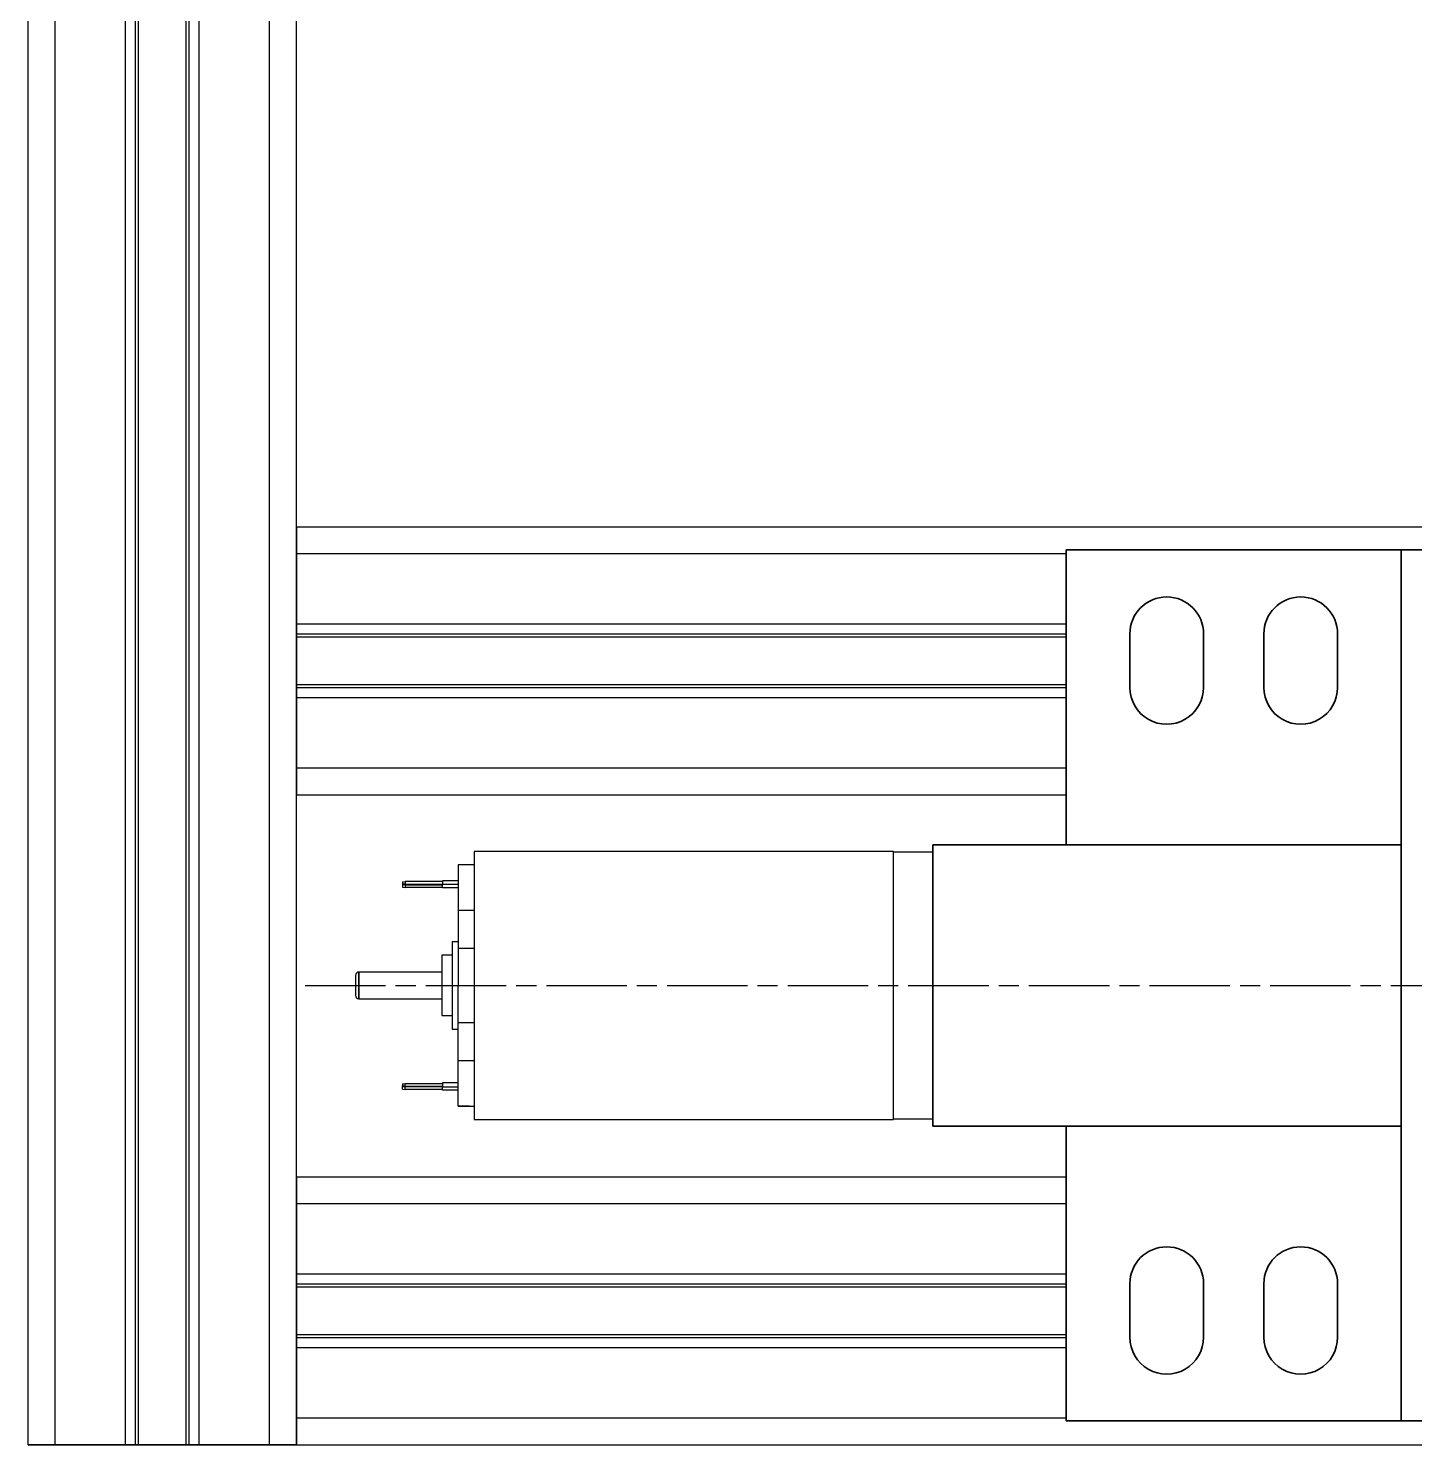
# Model space of a CAD drawing. Header units: millimetres. Extents: x -29 to 3384, y -388 to 1226.
# Drawn here: x 227.8 to 434.7, y 803.3 to 1014.7 of the extents above; entities that cross this region are included whole.
import ezdxf

# ---------------------------------------------------------------- set-up
doc = ezdxf.new("R2010")
doc.units = ezdxf.units.MM
doc.linetypes.add('AM_ISO08W050', pattern=[18, 12, -1.5, 3, -1.5])
doc.linetypes.add('phl_thick', pattern=[0])
doc.layers.add('AM_7', color=4, linetype='AM_ISO08W050', lineweight=25)
doc.layers.add('Kontury', color=7, linetype='Continuous', lineweight=35)
for name, color, linetype in [('HIDDEN', 7, 'Continuous'), ('projection', 7, 'Continuous'), ('THICK', 7, 'Continuous')]:
    doc.layers.add(name, color=color, linetype=linetype)

msp = doc.modelspace()

# ---------------------------------------------------------------- linework, layer by layer
at = {"layer": 'AM_7'}
msp.add_line((269.14712, 871.8606), (747.31443, 871.82154), dxfattribs=at)
at = {"layer": 'HIDDEN'}
for p, q in [((284.05829, 886.90256), (283.65829, 886.84344)), ((284.05829, 887.39707), (284.05829, 886.90256)), ((284.05829, 886.90256), (289.65829, 886.90256)), ((289.65829, 887.39707), (289.65829, 886.9832)), ((294.35829, 883.04739), (291.95829, 883.04739)), ((294.35829, 883.04739), (294.35829, 880.24739)), ((294.35829, 880.24739), (294.35829, 877.44739)), ((291.95829, 877.44739), (294.35829, 877.44739)), ((277.15829, 871.86039), (277.15829, 873.86039)), ((277.15829, 869.86039), (277.15829, 871.86039)), ((294.35829, 866.27339), (291.95829, 866.27339)), ((294.35829, 866.27339), (294.35829, 863.47339)), ((294.35829, 863.47339), (294.35829, 860.67339)), ((291.95829, 860.67339), (294.35829, 860.67339)), ((284.05829, 856.73758), (283.65829, 856.67845)), ((284.05829, 856.73758), (284.05829, 857.23208)), ((289.65829, 856.73758), (284.05829, 856.73758)), ((289.65829, 857.23208), (289.65829, 856.81822)), ((291.95829, 853.87272), (293.65829, 853.87272))]:
    msp.add_line(p, q, dxfattribs=at)
at = {"layer": 'Kontury'}
for p, q in [((267.83755, 940.32025), (267.83755, 900.32025)), ((432.70829, 936.86039), (382.70829, 936.86039)), ((382.70829, 936.86039), (382.70829, 892.86039)), ((436.70829, 936.86039), (432.70829, 936.86039)), ((432.70829, 936.86039), (432.70829, 806.86039)), ((392.20829, 916.34397), (392.20829, 924.34397)), ((392.20829, 924.34397), (392.20829, 924.34397)), ((403.20829, 924.34397), (403.20829, 916.34397)), ((403.20829, 924.34397), (403.20829, 924.34397)), ((412.20829, 916.34397), (412.20829, 924.34397)), ((412.20829, 924.34397), (412.20829, 924.34397)), ((423.20829, 924.34397), (423.20829, 916.34397)), ((423.20829, 924.34397), (423.20829, 924.34397)), ((392.20829, 916.34397), (392.20829, 916.34397)), ((403.20829, 916.34397), (403.20829, 916.34397)), ((412.20829, 916.34397), (412.20829, 916.34397)), ((423.20829, 916.34397), (423.20829, 916.34397)), ((432.70829, 892.86039), (362.80829, 892.86039)), ((362.80829, 892.86039), (362.80829, 850.86039)), ((432.70829, 850.86039), (432.70829, 892.86039)), ((362.80829, 850.86039), (432.70829, 850.86039)), ((382.70829, 806.86039), (382.70829, 850.86039)), ((267.83755, 843.32025), (267.83755, 803.32025)), ((392.20829, 819.34397), (392.20829, 827.34397)), ((392.20829, 827.34397), (392.20829, 827.34397)), ((403.20829, 827.34397), (403.20829, 819.34397)), ((403.20829, 827.34397), (403.20829, 827.34397)), ((412.20829, 819.34397), (412.20829, 827.34397)), ((412.20829, 827.34397), (412.20829, 827.34397)), ((423.20829, 827.34397), (423.20829, 819.34397)), ((423.20829, 827.34397), (423.20829, 827.34397)), ((392.20829, 819.34397), (392.20829, 819.34397)), ((403.20829, 819.34397), (403.20829, 819.34397)), ((412.20829, 819.34397), (412.20829, 819.34397)), ((423.20829, 819.34397), (423.20829, 819.34397)), ((432.70829, 806.86039), (382.70829, 806.86039)), ((432.70829, 806.86039), (436.70829, 806.86039)), ((227.83755, 803.32025), (267.83755, 803.32025))]:
    msp.add_line(p, q, dxfattribs=at)
for centre, start, end in [((397.70829, 924.34397), 0.0000198, 180), ((417.70829, 924.34397), 0.0000198, 180), ((397.70829, 916.34397), 180, 0.0000198), ((417.70829, 916.34397), 180, 0.0000198), ((397.70829, 827.34397), 0.0000198, 180), ((417.70829, 827.34397), 0.0000198, 180), ((397.70829, 819.34397), 180, 0.0000198), ((417.70829, 819.34397), 180, 0.0000198)]:
    msp.add_arc(centre, 5.5, start, end, dxfattribs=at)
at = {"layer": 'projection', "color": 7, "linetype": 'phl_thick'}
for p, q in [((227.83755, 803.32025), (227.83755, 1214.60048)), ((231.83755, 803.32025), (231.83755, 1214.60048)), ((242.33755, 803.32025), (242.33755, 1138.61286)), ((243.83755, 803.32025), (243.83755, 1138.61286)), ((244.27994, 803.32025), (244.27994, 1138.61286)), ((251.39516, 803.32025), (251.39516, 1138.61286)), ((251.83755, 803.32025), (251.83755, 1138.61286)), ((253.33755, 803.32025), (253.33755, 1138.61286)), ((263.83755, 803.32025), (263.83755, 1138.61286)), ((267.83755, 803.32025), (267.83755, 1138.61286)), ((267.83755, 940.32025), (623.33755, 940.32025)), ((267.83755, 936.32025), (382.70829, 936.32025)), ((267.83755, 925.82025), (382.70829, 925.82025)), ((267.83755, 924.32025), (382.70829, 924.32025)), ((267.83755, 923.87786), (382.70829, 923.87786)), ((267.83755, 916.76264), (382.70829, 916.76264)), ((267.83755, 916.32025), (382.70829, 916.32025)), ((267.83755, 914.82025), (382.70829, 914.82025)), ((267.83755, 904.32025), (382.70829, 904.32025)), ((267.83755, 900.32025), (382.70829, 900.32025)), ((267.83755, 843.32025), (382.70829, 843.32025)), ((267.83755, 839.32025), (382.70829, 839.32025)), ((267.83755, 828.82025), (382.70829, 828.82025)), ((267.83755, 827.32025), (382.70829, 827.32025)), ((267.83755, 826.87786), (382.70829, 826.87786)), ((267.83755, 819.76264), (382.70829, 819.76264)), ((267.83755, 819.32025), (382.70829, 819.32025)), ((267.83755, 817.82025), (382.70829, 817.82025)), ((267.83755, 807.32025), (382.70829, 807.32025)), ((267.83755, 803.32025), (767.83755, 803.32025))]:
    msp.add_line(p, q, dxfattribs=at)
at = {"layer": 'THICK'}
for p, q in [((294.35829, 891.86039), (294.35829, 871.86039)), ((356.95829, 891.86039), (294.35829, 891.86039)), ((356.95829, 871.86039), (356.95829, 891.86039)), ((362.80829, 891.76039), (356.95829, 891.76039)), ((362.80829, 871.86039), (362.80829, 891.76039)), ((291.95829, 889.86039), (291.95829, 889.84806)), ((294.35829, 889.86039), (291.95829, 889.86039)), ((291.95829, 889.84806), (291.95829, 889.25682)), ((291.95829, 889.25682), (291.95829, 871.86039)), ((283.65829, 887.33794), (284.05829, 887.39707)), ((283.65829, 887.33794), (283.65829, 887.04232)), ((284.05829, 886.9832), (283.65829, 887.04232)), ((283.65829, 887.04232), (283.65829, 886.54782)), ((283.65829, 886.54782), (284.05829, 886.48869)), ((289.65829, 887.39707), (284.05829, 887.39707)), ((284.05829, 886.9832), (289.65829, 886.9832)), ((284.05829, 886.9832), (284.05829, 886.48869)), ((289.65829, 886.48869), (284.05829, 886.48869)), ((291.95828, 887.47097), (289.65829, 887.47097)), ((289.65829, 887.47097), (289.65829, 887.39707)), ((289.65829, 886.9093), (289.65829, 886.9832)), ((291.95828, 886.9093), (289.65829, 886.9093)), ((289.65829, 886.41479), (289.65829, 886.9093)), ((291.95828, 886.41479), (289.65829, 886.41479)), ((291.05829, 878.36039), (291.05829, 871.86039)), ((291.95829, 878.36039), (291.05829, 878.36039)), ((289.55829, 876.36039), (289.55829, 871.86039)), ((291.05829, 876.36039), (289.55829, 876.36039)), ((276.65829, 873.36039), (276.65829, 871.86039)), ((277.15829, 873.86039), (277.15829, 871.86039)), ((289.55829, 873.86039), (277.15829, 873.86039)), ((276.65829, 871.86039), (276.65829, 870.36039)), ((277.15829, 871.86039), (277.15829, 869.86039)), ((289.55829, 871.86039), (289.55829, 867.36039)), ((291.05829, 871.86039), (291.05829, 865.36039)), ((291.95829, 853.86039), (291.95829, 871.86039)), ((294.35829, 871.86039), (294.35829, 851.86039)), ((356.95829, 851.86039), (356.95829, 871.86039)), ((362.80829, 851.96039), (362.80829, 871.86039)), ((277.15829, 869.86039), (289.55829, 869.86039)), ((289.55829, 867.36039), (291.05829, 867.36039)), ((291.05829, 865.36039), (291.95829, 865.36039)), ((283.65829, 857.17296), (284.05829, 857.23208)), ((283.65829, 857.17296), (283.65829, 856.87734)), ((284.05829, 856.81822), (283.65829, 856.87734)), ((283.65829, 856.38283), (283.65829, 856.87734)), ((283.65829, 856.38283), (284.05829, 856.32371)), ((284.05829, 857.23208), (289.65829, 857.23208)), ((284.05829, 856.81822), (289.65829, 856.81822)), ((284.05829, 856.32371), (284.05829, 856.81822)), ((289.65829, 856.32371), (284.05829, 856.32371)), ((291.95828, 857.30599), (289.65829, 857.30599)), ((289.65829, 857.30599), (289.65829, 857.23208)), ((289.65829, 856.81822), (289.65829, 856.74431)), ((289.65829, 856.74431), (291.95828, 856.74431)), ((289.65829, 856.2498), (289.65829, 856.74431)), ((291.95828, 856.2498), (289.65829, 856.2498)), ((291.95829, 853.86039), (294.35829, 853.86039)), ((356.95829, 851.96039), (362.80829, 851.96039)), ((294.35829, 851.86039), (356.95829, 851.86039))]:
    msp.add_line(p, q, dxfattribs=at)
for centre, start, end in [((277.15829, 873.36039), 90.0003625, 180.0003438), ((277.15829, 870.36039), 179.9996562, 269.9996375)]:
    msp.add_arc(centre, 0.5, start, end, dxfattribs=at)

doc.saveas('drawing.dxf')
